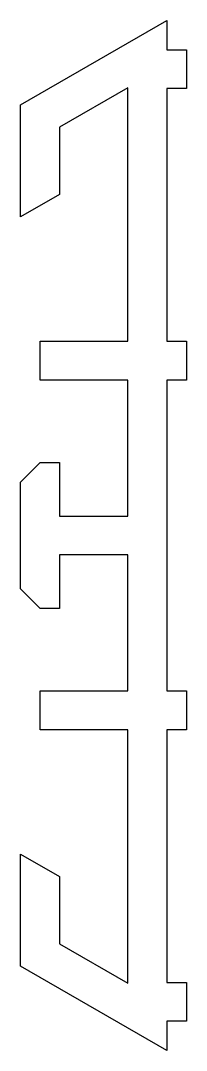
# Model space of a CAD drawing. Extents: x 263.9 to 272.4, y 209.8 to 262.8.
import ezdxf

# ---------------------------------------------------------------- set-up
doc = ezdxf.new("R2010")
doc.units = 0
doc.layers.add('ANA', color=220, linetype='CONTINUOUS')

msp = doc.modelspace()

# ---------------------------------------------------------------- linework, layer by layer
at = {"layer": 'ANA'}
msp.add_lwpolyline([(263.899, 233.581), (263.899, 236.331), (263.899, 239.081), (264.899, 240.081), (265.899, 240.081), (265.899, 237.331), (269.399, 237.331), (269.399, 244.332), (264.899, 244.332), (264.899, 246.332), (269.399, 246.332), (269.399, 259.367), (265.899, 257.347), (265.899, 253.883), (263.899, 252.728), (263.899, 258.501), (271.399, 262.831), (271.399, 261.331), (272.399, 261.331), (272.399, 259.331), (271.399, 259.331), (271.399, 246.332), (272.399, 246.332), (272.399, 244.332), (271.399, 244.332), (271.399, 236.331), (271.399, 228.331), (272.399, 228.331), (272.399, 226.331), (271.399, 226.331), (271.399, 213.331), (272.399, 213.331), (272.399, 211.331), (271.399, 211.331), (271.399, 209.831), (263.899, 214.162), (263.899, 219.935), (265.899, 218.78), (265.899, 215.316), (269.399, 213.296), (269.399, 226.331), (264.899, 226.331), (264.899, 228.331), (269.399, 228.331), (269.399, 235.331), (265.899, 235.331), (265.899, 232.581), (264.899, 232.581)], close=True, dxfattribs=at)

doc.saveas('drawing.dxf')
